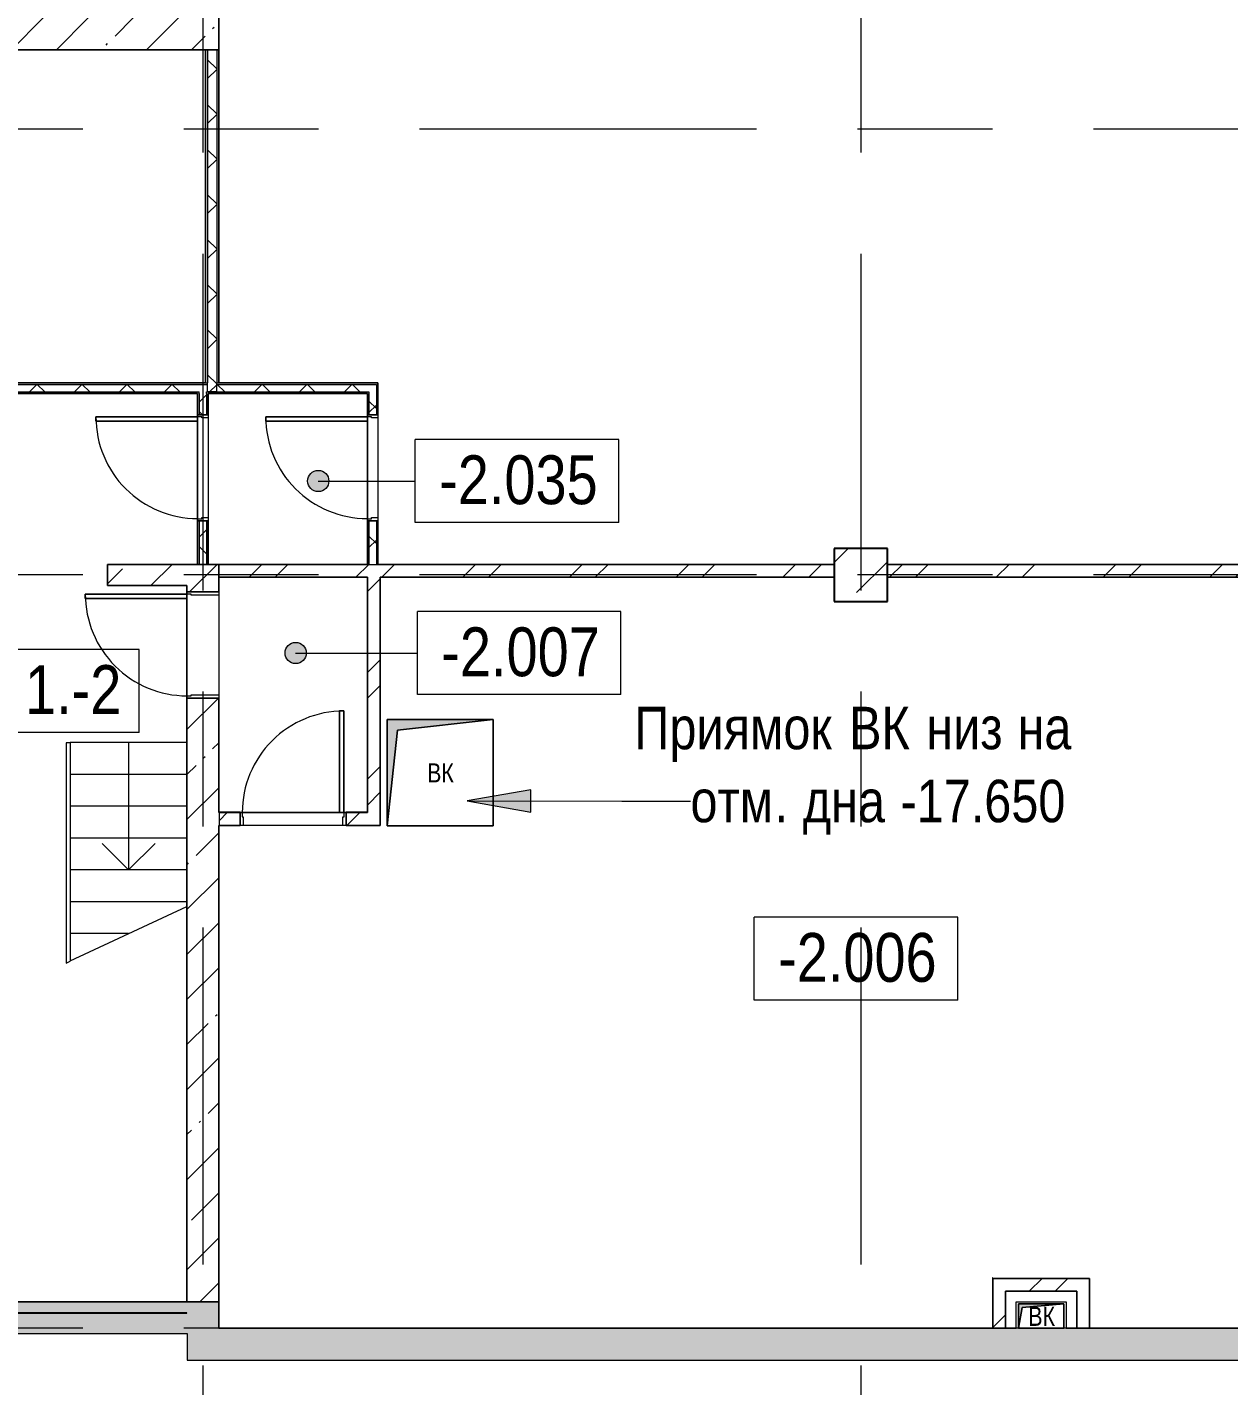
# Model space of a CAD drawing. Header units: millimetres. Extents: x 48966 to 155647, y -43515 to 30475.
# Drawn here: x 90276 to 101600, y -31925 to -19120 of the extents above; entities that cross this region are included whole.
import ezdxf

# ---------------------------------------------------------------- set-up
doc = ezdxf.new("R2010")
doc.units = ezdxf.units.MM
doc.linetypes.add('Осевые', pattern=[6350, 1270, -952.5, 3175, -952.5])
for name, color, linetype, lineweight in [('Двери', 7, 'Continuous', 9), ('Каркас_Импост', 7, 'Continuous', 9), ('Колонны', 7, 'Continuous', 9), ('Колонны-1', 7, 'Continuous', 25), ('Контуры', 7, 'Continuous', 9), ('Линии подступенков-1', 7, 'Continuous', 9), ('Линии свеса', 7, 'Continuous', 9), ('Марки вырезов', 7, 'Continuous', 9), ('Марки помещений', 7, 'Continuous', 9), ('Обобщенные модели', 7, 'Continuous', 9), ('Общие ребра', 7, 'Continuous', 9), ('Оси-2', 7, 'Осевые', 9), ('Панель', 7, 'Continuous', 9), ('Перекрытия', 7, 'Continuous', 9), ('Стены', 7, 'Continuous', 9), ('Стены-1', 7, 'Continuous', 18), ('Стрелки вверх', 7, 'Continuous', 9), ('Текстовые примечания', 7, 'Continuous', 9), ('Типовые аннотации', 7, 'Continuous', 9), ('Черная _1 сплошная', 7, 'Continuous', 9), ('Штриховка разреза-2', 7, 'Continuous', 9), ('Элементы узлов', 7, 'Continuous', 9), ('Элементы узлов-1', 7, 'Continuous', 5)]:
    doc.layers.add(name, color=color, linetype=linetype, lineweight=lineweight)
doc.layers.add('Обобщенные модели-1', color=7, linetype='Continuous', lineweight=9, true_color=0xffbc79)
doc.layers.add('Перекрытия-1', color=7, linetype='Continuous', lineweight=9, true_color=0xffffff)
doc.styles.add('Arial', font='Arial.ttf', dxfattribs={"width": 0.8, "height": 180})
doc.styles.add('Arial Narrow_1', font='Arial Narrow.ttf', dxfattribs={"height": 400})
doc.styles.add('Arial Narrow_2', font='Arial Narrow.ttf', dxfattribs={"height": 460})
pattern_1 = [(45, (0, 0), (-502.8943, 502.8943), []), (45, (0, 762), (-502.8943, 502.8943), [])]
pattern_2 = [(45, (0, 0), (-212.132, 212.132), []), (135, (0, 0), (-212.132, -212.132), [])]
pattern_3 = [(45, (0, 0), (-424.264, 424.264), [600, -100, 20, -100]), (45, (0, 424), (-424.264, 424.264), [])]

# ---------------------------------------------------------------- blocks, each defined once
blk = doc.blocks.new('Колона монолитная4 - Колона монолитная-460508-План -2-го этажа на отм_ -16_650')
at = {"layer": 'Колонны'}
h = blk.add_hatch(dxfattribs=at)
h.set_pattern_fill('FP_2', color=256, style=0, pattern_type=2)
h.set_pattern_definition([(45, (-20200, 0), (-493.914, 493.914), []), (45, (-19706.1, 0), (-493.914, 493.914), [873.125, -174.625, 6.706, -167.919])])
h.paths.add_polyline_path([(78182, -24533), (78182, -24033), (77682, -24033), (77682, -24533)], flags=0)
at = {"layer": 'Колонны-1'}
for p, q in [((78182, -24033), (77682, -24033)), ((77682, -24033), (77682, -24533)), ((78182, -24533), (78182, -24033)), ((77682, -24533), (78182, -24533))]:
    blk.add_line(p, q, dxfattribs=at)
blk = doc.blocks.new('Стена монолитная - Стена монолитная-463893-План -2-го этажа на отм_ -16_650')
at = {"layer": 'Штриховка разреза-2'}
h = blk.add_hatch(dxfattribs=at)
h.set_pattern_fill('FP_1', color=256, style=0, pattern_type=2)
h.set_pattern_definition([(45, (0, 0), (-493.914, 493.914), []), (45, (493.9, 0), (-493.914, 493.914), [873.125, -174.625, 6.706, -167.919])])
h.paths.add_polyline_path([(150600, -31683), (149464, -28563), (149198, -28563), (139688, -2433), (139941, -2341), (136417, 7342), (136164, 7250), (133890, 13496), (133761, 13880), (133620, 14260), (133469, 14636), (133308, 15008), (133136, 15375), (132955, 15737), (132763, 16094), (132561, 16445), (132349, 16791), (132128, 17130), (131898, 17463), (131658, 17790), (131409, 18109), (131152, 18422), (131331, 18601), (131027, 18974), (130714, 19339), (130392, 19695), (130060, 20042), (129718, 20381), (129368, 20710), (129010, 21030), (128643, 21341), (128268, 21641), (127872, 21941), (127495, 22212), (127097, 22482), (126692, 22741), (126280, 22989), (125863, 23226), (125438, 23452), (125009, 23667), (124573, 23871), (124132, 24062), (123687, 24242), (120934, 25332), (120559, 25419), (120508, 25147), (120076, 25222), (119643, 25287), (119208, 25342), (118772, 25387), (118335, 25422), (117898, 25447), (117460, 25462), (117022, 25467), (109837, 25467), (109837, 25717), (100342, 25717), (100342, 25467), (61832, 25467), (61593, 25461), (61356, 25442), (61120, 25411), (60883, 25367), (60654, 25312), (60426, 25244), (60201, 25165), (59981, 25074), (59766, 24971), (59557, 24858), (59354, 24733), (59157, 24598), (58968, 24453), (58787, 24298), (58614, 24134), (58450, 23962), (58296, 23781), (58151, 23592), (58016, 23395), (57891, 23192), (57778, 22983), (57675, 22768), (57584, 22548), (57497, 22297), (57437, 22095), (57381, 21863), (57338, 21629), (57307, 21393), (57288, 21155), (57282, 20917), (57282, 20357), (57032, 20357), (57032, 15267), (57282, 15267), (57282, 13317), (57132, 13317), (57132, 5867), (57032, 5867), (57032, 2617), (57242, 2617), (57242, -43), (57032, -43), (57032, -2533), (57282, -2533), (57282, -21043), (57032, -21043), (57032, -21693), (57038, -21931), (57055, -22169), (57085, -22406), (57126, -22641), (57178, -22873), (57242, -23103), (57317, -23329), (57404, -23551), (57501, -23769), (57608, -23982), (57727, -24189), (57855, -24390), (57993, -24584), (58140, -24772), (58297, -24952), (58462, -25124), (58635, -25287), (58817, -25442), (59005, -25588), (59201, -25724), (59403, -25850), (59612, -25967), (59825, -26073), (59937, -25832), (60094, -25902), (60254, -25966), (60439, -26030), (74496, -30679), (74908, -30809), (75323, -30927), (75742, -31032), (76163, -31126), (76587, -31207), (77013, -31276), (77441, -31333), (77870, -31377), (77877, -31303), (78352, -31335), (78347, -31413), (78661, -31429), (78953, -31435), (79257, -31433), (91782, -31433), (91782, -31683), (108582, -31683), (108582, -31433), (142682, -31433), (142682, -31583), (144482, -31583), (144482, -31683)], flags=0)
h.paths.add_polyline_path([(150172, -31383), (143082, -31383), (143082, -31133), (108282, -31133), (108282, -31383), (92082, -31383), (92082, -31133), (79253, -31133), (78960, -31135), (78666, -31129), (78671, -31055), (77604, -30984), (77598, -31049), (77256, -31007), (76915, -30958), (76572, -30900), (76170, -30821), (75771, -30731), (75374, -30630), (74981, -30518), (74591, -30395), (60511, -25738), (60327, -25672), (60146, -25598), (59969, -25514), (59797, -25423), (59684, -25665), (59492, -25554), (59306, -25433), (59126, -25304), (58953, -25165), (58786, -25019), (58627, -24864), (58476, -24702), (58293, -24483), (58254, -24433), (58122, -24249), (57999, -24059), (57885, -23863), (57782, -23662), (57689, -23456), (57606, -23245), (57534, -23031), (57472, -22813), (57422, -22592), (57382, -22369), (57354, -22145), (57337, -21919), (57332, -21612), (57332, -21343), (57582, -21343), (57582, -2233), (57332, -2233), (57332, -343), (57542, -343), (57542, 2917), (57332, 2917), (57332, 13017), (57582, 13017), (57582, 15567), (57332, 15567), (57332, 20057), (57582, 20057), (57582, 20917), (57588, 21147), (57607, 21377), (57638, 21605), (57681, 21831), (57737, 22054), (57804, 22274), (57883, 22490), (57974, 22702), (58077, 22908), (58190, 23108), (58314, 23302), (58448, 23489), (58592, 23669), (58746, 23840), (58909, 24003), (59080, 24156), (59260, 24301), (59447, 24435), (59641, 24559), (59841, 24672), (60047, 24774), (60259, 24865), (60475, 24945), (60695, 25012), (60918, 25068), (61144, 25111), (61372, 25142), (61602, 25161), (61832, 25167), (100642, 25167), (100642, 25417), (109537, 25417), (109537, 25167), (117027, 25167), (117429, 25163), (117830, 25150), (118231, 25129), (118752, 25089), (118852, 25079), (119297, 25030), (119468, 25010), (119776, 24967), (120083, 24920), (120472, 24852), (123521, 23985), (123942, 23816), (124376, 23630), (124772, 23448), (125179, 23248), (125581, 23038), (125978, 22818), (126369, 22587), (126754, 22347), (127133, 22097), (127505, 21837), (127870, 21568), (128229, 21290), (128580, 21003), (128955, 20679), (129260, 20402), (129589, 20089), (129967, 19707), (130024, 19647), (130334, 19313), (130636, 18972), (130928, 18623), (130720, 18462), (131013, 18079), (131297, 17688), (131570, 17291), (131835, 16887), (132089, 16477), (132333, 16061), (132572, 15629), (132791, 15211), (133005, 14778), (133208, 14341), (133400, 13898), (133581, 13451), (133752, 12999), (135984, 6866), (136237, 6958), (139557, -2162), (139351, -2237), (145045, -17883), (145067, -17883), (145067, -17943), (149042, -28863), (149254, -28863), (150061, -31080)], flags=0)
at = {"layer": 'Стены-1'}
for p, q in [((92082, -31133), (79253, -31133)), ((92082, -31383), (92082, -31133)), ((79257, -31433), (91782, -31433)), ((91782, -31433), (91782, -31683)), ((108282, -31383), (92082, -31383)), ((91782, -31683), (108582, -31683))]:
    blk.add_line(p, q, dxfattribs=at)
blk = doc.blocks.new('Дверь - Однопольная - ДВ2__21х10-6240704-План -2-го этажа на отм_ -16_650')
at = {"layer": 'Двери'}
for p, q in [((-479, -60), (-439, -60)), ((-479, -1018), (-479, -60)), ((-439, -60), (-439, -1018)), ((-439, -1018), (-479, -1018))]:
    blk.add_line(p, q, dxfattribs=at)
blk.add_arc((-479, -60), 958, 270, 0, dxfattribs=at)
at = {"layer": 'Каркас_Импост'}
for p, q in [((-500, 60), (-470, 60)), ((-500, -60), (-500, 60)), ((-470, 60), (-470, -20)), ((470, 60), (500, 60)), ((470, -20), (470, 60)), ((500, 60), (500, -60)), ((-480, -60), (-500, -60)), ((-480, -20), (-480, -60)), ((-470, -20), (-480, -20)), ((480, -20), (470, -20)), ((480, -60), (480, -20)), ((500, -60), (480, -60))]:
    blk.add_line(p, q, dxfattribs=at)
at = {"layer": 'Панель'}
for p, q in [((-439, -60), (-479, -60)), ((-479, -60), (-479, -1018)), ((-439, -1018), (-439, -60)), ((-479, -1018), (-439, -1018))]:
    blk.add_line(p, q, dxfattribs=at)
blk = doc.blocks.new('Дверь - Однопольная - ДВ1__21х10-7160120-План -2-го этажа на отм_ -16_650')
at = {"layer": 'Двери'}
for p, q in [((-479, -50), (-439, -50)), ((-479, -1008), (-479, -50)), ((-439, -50), (-439, -1008)), ((-439, -1008), (-479, -1008))]:
    blk.add_line(p, q, dxfattribs=at)
blk.add_arc((-479, -50), 958, 270, 0, dxfattribs=at)
at = {"layer": 'Каркас_Импост'}
for p, q in [((-500, 50), (-470, 50)), ((-500, -50), (-500, 50)), ((-470, 50), (-470, -10)), ((470, 50), (500, 50)), ((470, -10), (470, 50)), ((500, 50), (500, -50)), ((-480, -50), (-500, -50)), ((-480, -10), (-480, -50)), ((-470, -10), (-480, -10)), ((480, -10), (470, -10)), ((480, -50), (480, -10)), ((500, -50), (480, -50))]:
    blk.add_line(p, q, dxfattribs=at)
at = {"layer": 'Панель'}
for p, q in [((-439, -50), (-479, -50)), ((-479, -50), (-479, -1008)), ((-439, -1008), (-439, -50)), ((-479, -1008), (-439, -1008))]:
    blk.add_line(p, q, dxfattribs=at)
blk = doc.blocks.new('Дверь - Однопольная - ДВ2__21х10-6240660-План -2-го этажа на отм_ -16_650')
at = {"layer": 'Двери'}
for p, q in [((-479, -150), (-439, -150)), ((-479, -1108), (-479, -150)), ((-439, -150), (-439, -1108)), ((-439, -1108), (-479, -1108))]:
    blk.add_line(p, q, dxfattribs=at)
blk.add_arc((-479, -150), 958, 270, 0, dxfattribs=at)
at = {"layer": 'Каркас_Импост'}
for p, q in [((-500, 150), (-470, 150)), ((-500, -150), (-500, 150)), ((-470, 150), (-470, -110)), ((470, 150), (500, 150)), ((470, -110), (470, 150)), ((500, 150), (500, -150)), ((-480, -110), (-480, -150)), ((-470, -110), (-480, -110)), ((480, -110), (470, -110)), ((480, -150), (480, -110)), ((-480, -150), (-500, -150)), ((500, -150), (480, -150))]:
    blk.add_line(p, q, dxfattribs=at)
at = {"layer": 'Панель'}
for p, q in [((-439, -150), (-479, -150)), ((-479, -150), (-479, -1108)), ((-439, -1108), (-439, -150)), ((-479, -1108), (-439, -1108))]:
    blk.add_line(p, q, dxfattribs=at)
blk = doc.blocks.new('170_ОтверстиеПрямоугольноеВертикальное - 170_ОтверстиеПрямоугольноеВертикальное-5689104-План -2-го этажа на отм_ -16_650')
at = {"layer": 'Обобщенные модели'}
for p, q in [((-214, -115), (-214, 115)), ((-214, 115), (214, 115)), ((214, 115), (214, -115)), ((214, -115), (-214, -115))]:
    blk.add_line(p, q, dxfattribs=at)
blk = doc.blocks.new('170_ОтверстиеПрямоугольноеВертикальное - 170_ОтверстиеПрямоугольноеВертикальное-5689100-План -2-го этажа на отм_ -16_650')
at = {"layer": 'Обобщенные модели'}
for p, q in [((-500, -501), (-500, 501)), ((-500, 501), (500, 501)), ((500, 501), (500, -501)), ((500, -501), (-500, -501))]:
    blk.add_line(p, q, dxfattribs=at)
blk = doc.blocks.new('Марка помещения_Р - Марка помещения-4575829-План -2-го этажа на отм_ -16_650')
at = {"layer": 'Марки помещений'}
for p, q in [((-4.79375, -1.95625), (-4.79375, 1.95625)), ((4.79375, 1.95625), (-4.79375, 1.95625)), ((4.79375, -1.95625), (4.79375, 1.95625)), ((4.79375, -1.95625), (-4.79375, -1.95625))]:
    blk.add_line(p, q, dxfattribs=at)

msp = doc.modelspace()

# ---------------------------------------------------------------- hatches: boundary and pattern name
at = {"layer": 'Марки помещений'}
h = msp.add_hatch(color=256, dxfattribs=at)
edge = h.paths.add_edge_path(flags=0)
edge.add_arc((93018.6, -23397.7), 100, 0, 360)
h = msp.add_hatch(color=256, dxfattribs=at)
edge = h.paths.add_edge_path(flags=0)
edge.add_arc((92805.8, -25019), 100, 0, 360)
at = {"layer": 'Текстовые примечания'}
msp.add_hatch(color=256, dxfattribs=at).paths.add_polyline_path([(94420.9, -26413.3), (95020.9, -26519.1), (95020.9, -26307.6)], flags=0)
at = {"layer": 'Штриховка разреза-2'}
h = msp.add_hatch(dxfattribs=at)
h.set_pattern_fill('FP_57', color=256, style=0, pattern_type=2)
h.set_pattern_definition(pattern_3)
h.paths.add_polyline_path([(91781.6, -19332.9), (92081.6, -19332.9), (92079.6, -18807.9), (91781.6, -18807.9), (91781.6, -19087)], flags=0)
h.paths.add_polyline_path([(91781.6, -16407.9), (92081.6, -16407.9), (92081.6, -15732.9), (91781.6, -15732.9), (91781.6, -16032.9)], flags=0)
h = msp.add_hatch(dxfattribs=at)
h.set_pattern_fill('FP_57', color=256, style=0, pattern_type=2)
h.set_pattern_definition(pattern_3)
h.paths.add_polyline_path([(91359.6, -19332.9), (91781.6, -19332.9), (91781.6, -19032.9), (82481.6, -19032.9), (82481.6, -19332.9), (90513.1, -19332.9)], flags=0)
h = msp.add_hatch(dxfattribs=at)
h.set_pattern_fill('FP_53', color=256, style=0, pattern_type=2)
h.set_pattern_definition(pattern_2)
h.paths.add_polyline_path([(91976.6, -22557.9), (92061.6, -22557.9), (92061.6, -19332.9), (91976.6, -19332.9), (91976.6, -22487.9)], flags=0)
h = msp.add_hatch(dxfattribs=at)
h.set_pattern_fill('FP_53', color=256, style=0, pattern_type=2)
h.set_pattern_definition(pattern_2)
h.paths.add_polyline_path([(93481.6, -22557.9), (93496.6, -22557.9), (93496.6, -22487.9), (92061.6, -22487.9), (92061.6, -22557.9), (92206.2, -22557.9)], flags=0)
h.paths.add_polyline_path([(91359.6, -22557.9), (91976.6, -22557.9), (91976.6, -22487.9), (87060.3, -22487.9), (87060.3, -22557.9), (90513.1, -22557.9)], flags=0)
h.paths.add_polyline_path([(85433.6, -22557.9), (86033.9, -22557.9), (86033.9, -22487.9), (85092.6, -22487.9), (85092.6, -22557.9)], flags=0)
h.paths.add_polyline_path([(83616.7, -22557.9), (83616.7, -22487.9), (82697.6, -22487.9), (82697.6, -22557.9), (82893.9, -22557.9)], flags=0)
h.paths.add_polyline_path([(85007.6, -22557.9), (85007.6, -22487.9), (84754.7, -22487.9), (84754.7, -22557.9)], flags=0)
h.paths.add_polyline_path([(83701.7, -22557.9), (83954.7, -22557.9), (83954.7, -22487.9), (83701.7, -22487.9)], flags=0)
h.paths.add_polyline_path([(86160.3, -22557.9), (86160.3, -22487.9), (86118.9, -22487.9), (86118.9, -22557.9)], flags=0)
h.paths.add_polyline_path([(81592.6, -22557.9), (81592.6, -22487.9), (79341.6, -22487.9), (79341.6, -22557.9), (80354.2, -22557.9)], flags=0)
h.paths.add_polyline_path([(82492.6, -22557.9), (82612.6, -22557.9), (82612.6, -22487.9), (82492.6, -22487.9)], flags=0)
h.paths.add_polyline_path([(78841.9, -22557.9), (79256.6, -22557.9), (79256.6, -22487.9), (78841.9, -22487.9)], flags=0)
h.paths.add_polyline_path([(77627.1, -22557.9), (78041.9, -22557.9), (78041.9, -22487.9), (77627.1, -22487.9)], flags=0)
h.paths.add_polyline_path([(77542.1, -22557.9), (77542.1, -22487.9), (73696.6, -22487.9), (73696.6, -22557.9), (76967.9, -22557.9)], flags=0)
h = msp.add_hatch(dxfattribs=at)
h.set_pattern_fill('FP_53', color=256, style=0, pattern_type=2)
h.set_pattern_definition(pattern_2)
h.paths.add_polyline_path([(93566.6, -24182.9), (93566.6, -23772.9), (93496.6, -23772.9), (93496.6, -24182.9)], flags=0)
h.paths.add_polyline_path([(93496.6, -22772.9), (93566.6, -22772.9), (93566.6, -22487.9), (93496.6, -22487.9), (93496.6, -22557.9)], flags=0)
h = msp.add_hatch(dxfattribs=at)
h.set_pattern_fill('FP_53', color=256, style=0, pattern_type=2)
h.set_pattern_definition(pattern_2)
h.paths.add_polyline_path([(91966.6, -24182.9), (91966.6, -23772.9), (91896.6, -23772.9), (91896.6, -24182.9)], flags=0)
h.paths.add_polyline_path([(91896.6, -22772.9), (91966.6, -22772.9), (91966.6, -22557.9), (91896.6, -22558.6), (91896.6, -22572.9)], flags=0)
h = msp.add_hatch(dxfattribs=at)
h.set_pattern_fill('FP_57', color=256, style=0, pattern_type=2)
h.set_pattern_definition(pattern_3)
h.paths.add_polyline_path([(91781.6, -24382.9), (91781.6, -24182.9), (91031.6, -24182.9), (91031.6, -24382.9)], flags=0)
h.paths.add_polyline_path([(90031.6, -24382.9), (90031.6, -24182.9), (88581.6, -24182.9), (88581.6, -24382.9), (88819.9, -24382.9)], flags=0)
h = msp.add_hatch(dxfattribs=at)
h.set_pattern_fill('FP_57', color=256, style=0, pattern_type=2)
h.set_pattern_definition(pattern_3)
h.paths.add_polyline_path([(91781.6, -31132.9), (92081.6, -31132.9), (92081.6, -25442.9), (91781.6, -25442.9), (91781.6, -31130.9)], flags=0)
h.paths.add_polyline_path([(92081.6, -24442.9), (92081.6, -24182.9), (91781.6, -24182.9), (91781.6, -24442.9)], flags=0)
h = msp.add_hatch(dxfattribs=at)
h.set_pattern_fill('FP_54', color=256, style=0, pattern_type=2)
h.set_pattern_definition(pattern_1)
h.paths.add_polyline_path([(97881.6, -24302.9), (97881.6, -24182.9), (92083.6, -24182.9), (92083.6, -24302.9), (93899.4, -24302.9)], flags=0)
h = msp.add_hatch(dxfattribs=at)
h.set_pattern_fill('FP_54', color=256, style=0, pattern_type=2)
h.set_pattern_definition(pattern_1)
h.paths.add_polyline_path([(103781.6, -24302.9), (103781.6, -24182.9), (98381.6, -24182.9), (98381.6, -24302.9), (100672, -24302.9)], flags=0)
h = msp.add_hatch(dxfattribs=at)
h.set_pattern_fill('FP_54', color=256, style=0, pattern_type=2)
h.set_pattern_definition(pattern_1)
h.paths.add_polyline_path([(93601.6, -26522.9), (93601.6, -24302.9), (93481.6, -24302.9), (93481.6, -26522.9)], flags=0)
h = msp.add_hatch(dxfattribs=at)
h.set_pattern_fill('FP_54', color=256, style=0, pattern_type=2)
h.set_pattern_definition(pattern_1)
h.paths.add_polyline_path([(93601.6, -26642.9), (93601.6, -26522.9), (93281.6, -26522.9), (93281.6, -26642.9)], flags=0)
h.paths.add_polyline_path([(92083.6, -26642.9), (92281.6, -26642.9), (92281.6, -26522.9), (92083.6, -26522.9)], flags=0)
h = msp.add_hatch(dxfattribs=at)
h.set_pattern_fill('FP_54', color=256, style=0, pattern_type=2)
h.set_pattern_definition(pattern_1)
h.paths.add_polyline_path([(99376.6, -31382.9), (99496.6, -31382.9), (99496.6, -30912.9), (99376.6, -30912.9), (99376.6, -31079.8)], flags=0)
h = msp.add_hatch(dxfattribs=at)
h.set_pattern_fill('FP_54', color=256, style=0, pattern_type=2)
h.set_pattern_definition(pattern_1)
h.paths.add_polyline_path([(100166.6, -31032.9), (100286.6, -31032.9), (100286.6, -30912.9), (99496.6, -30912.9), (99496.6, -31032.9)], flags=0)
at = {"layer": 'Элементы узлов-1'}
for points in [[(93667.2, -26646.9), (93767.2, -25745.9), (94667.2, -25645.9), (93667.2, -25645.9), (93667.2, -26030.2)], [(99618.7, -31382.9), (99651.6, -31185.8), (100046.6, -31152.9), (99618.7, -31152.9)]]:
    msp.add_hatch(color=256, dxfattribs=at).paths.add_polyline_path(points, flags=0)

# ---------------------------------------------------------------- linework, layer by layer
at = {"layer": 'Контуры'}
for p, q in [((91781.6, -25862.9), (90681.6, -25862.9)), ((90681.6, -25862.9), (90681.6, -27919.3)), ((91781.6, -25862.9), (91781.6, -27406.4))]:
    msp.add_line(p, q, dxfattribs=at)
at = {"layer": 'Линии подступенков-1'}
for p, q in [((91781.6, -25862.9), (90681.6, -25862.9)), ((91781.6, -26162.9), (90681.6, -26162.9)), ((91781.6, -26462.9), (90681.6, -26462.9)), ((91781.6, -26762.9), (90681.6, -26762.9)), ((91781.6, -27062.9), (90681.6, -27062.9)), ((91781.6, -27362.9), (90681.6, -27362.9)), ((91231.6, -27662.9), (90681.6, -27662.9))]:
    msp.add_line(p, q, dxfattribs=at)
at = {"layer": 'Линии свеса'}
for p, q in [((91781.6, -26162.9), (90681.6, -26162.9)), ((91781.6, -26462.9), (90681.6, -26462.9)), ((91781.6, -26762.9), (90681.6, -26762.9)), ((91781.6, -27062.9), (90681.6, -27062.9)), ((91781.6, -27362.9), (90681.6, -27362.9)), ((91231.6, -27662.9), (90681.6, -27662.9))]:
    msp.add_line(p, q, dxfattribs=at)
at = {"layer": 'Марки вырезов'}
msp.add_line((90681.6, -27919.3), (91781.6, -27406.4), dxfattribs=at)
at = {"layer": 'Марки помещений'}
for p, q in [((93018.6, -23397.7), (93933.6, -23397.7)), ((92805.8, -25019), (93953.6, -25019))]:
    msp.add_line(p, q, dxfattribs=at)
for centre in [(93018.6, -23397.7), (92805.8, -25019)]:
    msp.add_circle(centre, 100, dxfattribs=at)
at = {"layer": 'Обобщенные модели-1'}
msp.add_line((93667.2, -25647.9), (93667.2, -26529), dxfattribs=at)
at = {"layer": 'Общие ребра'}
for p, q in [((92081.6, -19332.9), (92081.6, -18807.9)), ((91976.6, -19332.9), (91956.6, -19332.9)), ((91956.6, -19332.9), (91976.6, -19332.9)), ((92061.6, -19332.9), (91976.6, -19332.9)), ((91976.6, -19332.9), (91976.6, -22472.9)), ((91976.6, -19332.9), (92061.6, -19332.9)), ((92081.6, -19332.9), (92061.6, -19332.9)), ((92061.6, -19332.9), (92061.6, -22472.9)), ((92061.6, -19332.9), (92081.6, -19332.9)), ((91956.6, -22472.9), (87060.3, -22472.9)), ((87060.3, -22487.9), (91976.6, -22487.9)), ((91956.6, -22472.9), (91976.6, -22472.9)), ((91976.6, -22487.9), (91976.6, -22472.9)), ((91976.6, -22557.9), (91976.6, -22487.9)), ((92061.6, -22472.9), (92081.6, -22472.9)), ((92061.6, -22487.9), (92061.6, -22472.9)), ((92061.6, -22487.9), (93481.6, -22487.9)), ((92061.6, -22557.9), (92061.6, -22487.9)), ((93481.6, -22487.9), (93496.6, -22487.9)), ((93496.6, -22487.9), (93566.6, -22487.9)), ((93566.6, -22487.9), (93566.6, -22772.9)), ((93581.6, -22772.9), (93581.6, -22472.9)), ((93581.6, -22472.9), (93581.6, -22772.9)), ((88766.6, -22557.9), (91896.6, -22557.9)), ((91881.6, -22572.9), (91881.6, -22772.9)), ((91896.6, -22572.9), (91896.6, -22557.9)), ((91896.6, -22572.9), (91896.6, -22772.9)), ((91966.6, -22557.9), (91976.6, -22557.9)), ((91966.6, -22572.9), (91966.6, -22557.9)), ((91966.6, -22572.9), (91966.6, -22772.9)), ((91976.6, -22557.9), (92061.6, -22557.9)), ((92061.6, -22557.9), (91976.6, -22557.9)), ((91981.6, -22772.9), (91981.6, -22574.9)), ((92061.6, -22557.9), (93481.6, -22557.9)), ((93481.6, -22557.9), (93496.6, -22557.9)), ((93481.6, -22572.9), (93481.6, -22772.9)), ((93496.6, -22557.9), (93496.6, -22772.9)), ((91881.6, -23772.9), (91881.6, -24180.9)), ((91896.6, -23772.9), (91896.6, -24182.9)), ((91966.6, -23772.9), (91966.6, -24182.9)), ((91981.6, -24182.9), (91981.6, -23772.9)), ((93481.6, -23772.9), (93481.6, -24177.9)), ((93496.6, -23772.9), (93496.6, -24182.9)), ((93566.6, -23772.9), (93566.6, -24182.9)), ((93581.6, -24182.9), (93581.6, -23772.9)), ((93581.6, -23772.9), (93581.6, -24182.9)), ((91781.6, -24182.9), (91031.6, -24182.9)), ((92083.6, -24302.9), (92083.6, -24182.9)), ((93481.6, -24182.9), (93496.6, -24182.9)), ((93496.6, -24182.9), (93566.6, -24182.9)), ((93566.6, -24182.9), (93581.6, -24182.9)), ((92081.6, -24442.9), (92081.6, -24302.9)), ((92081.6, -24302.9), (92081.6, -24442.9)), ((92083.6, -24302.9), (93476.6, -24302.9)), ((91781.6, -24392.9), (91781.6, -24442.9)), ((91781.6, -25442.9), (91781.6, -31130.9)), ((92081.6, -26522.9), (92081.6, -25442.9)), ((92081.6, -25442.9), (92081.6, -26522.9)), ((92281.6, -26522.9), (92083.6, -26522.9)), ((92083.6, -26522.9), (92281.6, -26522.9)), ((92083.6, -26522.9), (92083.6, -26642.9)), ((93481.6, -26522.9), (93281.6, -26522.9)), ((93281.6, -26522.9), (93481.6, -26522.9)), ((92083.6, -26642.9), (92281.6, -26642.9)), ((93281.6, -26642.9), (93601.6, -26642.9))]:
    msp.add_line(p, q, dxfattribs=at)
at = {"layer": 'Оси-2'}
for p, q in [((91931.6, 25417.1), (91931.6, -41737.8)), ((98131.6, 25417.1), (98131.6, -41737.8)), ((150171.6, -20082.9), (50565.6, -20082.9)), ((150171.6, -24282.9), (50565.6, -24282.9)), ((150171.6, -31382.9), (50565.6, -31382.9))]:
    msp.add_line(p, q, dxfattribs=at)
at = {"layer": 'Перекрытия'}
for p, q in [((91956.6, -19332.9), (87087.6, -19332.9)), ((91956.6, -22472.9), (91956.6, -19332.9)), ((86138.9, -22472.9), (91956.6, -22472.9)), ((91881.6, -22572.9), (88781.6, -22572.9)), ((91881.6, -24182.9), (91881.6, -22572.9)), ((91981.6, -22572.9), (91981.6, -22772.9)), ((93481.6, -22572.9), (91981.6, -22572.9)), ((93481.6, -24182.9), (93481.6, -22572.9)), ((91981.6, -22772.9), (91881.6, -22772.9)), ((91881.6, -22772.9), (91881.6, -23772.9)), ((91881.6, -23772.9), (91981.6, -23772.9)), ((91981.6, -23772.9), (91981.6, -24182.9)), ((91031.6, -24382.9), (91031.6, -24182.9)), ((91031.6, -24182.9), (91881.6, -24182.9)), ((91981.6, -24182.9), (93481.6, -24182.9)), ((92081.6, -24302.9), (92081.6, -24442.9)), ((93481.6, -24302.9), (92081.6, -24302.9)), ((93481.6, -26522.9), (93481.6, -24302.9)), ((97881.6, -24302.9), (93601.6, -24302.9)), ((93601.6, -24302.9), (93601.6, -26642.9)), ((97881.6, -24307.9), (97881.6, -24302.9)), ((97881.6, -24532.9), (97881.6, -24307.9)), ((103781.6, -24302.9), (98381.6, -24302.9)), ((98381.6, -24302.9), (98381.6, -24532.9)), ((91781.6, -24382.9), (91031.6, -24382.9)), ((91781.6, -31132.9), (91781.6, -24382.9)), ((92081.6, -24442.9), (91781.6, -24442.9)), ((91781.6, -24442.9), (91781.6, -25442.9)), ((98381.6, -24532.9), (97881.6, -24532.9)), ((91781.6, -25442.9), (92081.6, -25442.9)), ((92081.6, -25442.9), (92081.6, -26522.9)), ((93667.2, -26646.9), (93667.2, -25647.9)), ((92081.6, -26522.9), (93481.6, -26522.9)), ((93281.6, -26522.9), (92281.6, -26522.9)), ((92281.6, -26522.9), (92281.6, -26642.9)), ((93281.6, -26642.9), (93281.6, -26522.9)), ((92281.6, -26642.9), (92081.6, -26642.9)), ((92081.6, -26642.9), (92081.6, -31382.9)), ((93601.6, -26642.9), (93281.6, -26642.9)), ((94666.6, -26646.9), (93667.2, -26646.9)), ((99376.6, -31382.9), (99376.6, -30912.9)), ((99376.6, -30912.9), (100286.6, -30912.9)), ((100286.6, -30912.9), (100286.6, -31382.9)), ((88781.6, -31132.9), (91781.6, -31132.9)), ((92081.6, -31382.9), (99376.6, -31382.9)), ((100286.6, -31382.9), (104181.6, -31382.9))]:
    msp.add_line(p, q, dxfattribs=at)
at = {"layer": 'Перекрытия-1'}
for p, q in [((92081.6, -18807.9), (92081.6, -22472.9)), ((92081.6, -22472.9), (93581.6, -22472.9)), ((93581.6, -22472.9), (93581.6, -22772.9)), ((93581.6, -22772.9), (93481.6, -22772.9)), ((93481.6, -22772.9), (93481.6, -23772.9)), ((93481.6, -23772.9), (93581.6, -23772.9)), ((93581.6, -23772.9), (93581.6, -24182.9)), ((97881.6, -24182.9), (97881.6, -24032.9)), ((97881.6, -24032.9), (98381.6, -24032.9)), ((98381.6, -24032.9), (98381.6, -24182.9)), ((93581.6, -24182.9), (97881.6, -24182.9)), ((98381.6, -24182.9), (108781.6, -24182.9))]:
    msp.add_line(p, q, dxfattribs=at)
at = {"layer": 'Стены'}
for p, q in [((91881.6, -22772.9), (91981.6, -22772.9)), ((91881.6, -23772.9), (91881.6, -22772.9)), ((91981.6, -22772.9), (91981.6, -23772.9)), ((93481.6, -22772.9), (93581.6, -22772.9)), ((93481.6, -23772.9), (93481.6, -22772.9)), ((93581.6, -22772.9), (93581.6, -23772.9)), ((91981.6, -23772.9), (91881.6, -23772.9)), ((93581.6, -23772.9), (93481.6, -23772.9)), ((91781.6, -25442.9), (91781.6, -24442.9)), ((91781.6, -24442.9), (92081.6, -24442.9)), ((92081.6, -24442.9), (92081.6, -25442.9)), ((92081.6, -25442.9), (91781.6, -25442.9)), ((92281.6, -26522.9), (92281.6, -26517.9)), ((92281.6, -26517.9), (93220.6, -26517.9)), ((92281.6, -26642.9), (92281.6, -26522.9)), ((93260.6, -26517.9), (93281.6, -26517.9)), ((93281.6, -26517.9), (93281.6, -26522.9)), ((93281.6, -26522.9), (93281.6, -26642.9)), ((93281.6, -26642.9), (92281.6, -26642.9))]:
    msp.add_line(p, q, dxfattribs=at)
at = {"layer": 'Стены-1'}
for p, q in [((87087.6, -19332.9), (91781.6, -19332.9)), ((91781.6, -19332.9), (91956.6, -19332.9)), ((91956.6, -19332.9), (91956.6, -22472.9)), ((92081.6, -22472.9), (92081.6, -19332.9)), ((93481.6, -22472.9), (92081.6, -22472.9)), ((93566.6, -22472.9), (93481.6, -22472.9)), ((93581.6, -22472.9), (93566.6, -22472.9)), ((93583.6, -22772.9), (93583.6, -22472.9)), ((88781.6, -22572.9), (91881.6, -22572.9)), ((91981.6, -22572.9), (93481.6, -22572.9)), ((91981.6, -22574.9), (91981.6, -22572.9)), ((91881.6, -22772.9), (91981.6, -22772.9)), ((93481.6, -22772.9), (93581.6, -22772.9)), ((93581.6, -22772.9), (93583.6, -22772.9)), ((91981.6, -23772.9), (91881.6, -23772.9)), ((93581.6, -23772.9), (93481.6, -23772.9)), ((93583.6, -23772.9), (93581.6, -23772.9)), ((93583.6, -24177.9), (93583.6, -23772.9)), ((91031.6, -24182.9), (91031.6, -24382.9)), ((92081.6, -24182.9), (91781.6, -24182.9)), ((91881.6, -24180.9), (91881.6, -24182.9)), ((91881.6, -24182.9), (91981.6, -24182.9)), ((92083.6, -24182.9), (92081.6, -24182.9)), ((92081.6, -24182.9), (92081.6, -24302.9)), ((92081.6, -24302.9), (92081.6, -24182.9)), ((93481.6, -24182.9), (92083.6, -24182.9)), ((93481.6, -24177.9), (93481.6, -24182.9)), ((97881.6, -24182.9), (93581.6, -24182.9)), ((93581.6, -24182.9), (93583.6, -24182.9)), ((97881.6, -24302.9), (97881.6, -24182.9)), ((103781.6, -24182.9), (98381.6, -24182.9)), ((98381.6, -24182.9), (98381.6, -24302.9)), ((92083.6, -24442.9), (92083.6, -24307.9)), ((93476.6, -24302.9), (93481.6, -24302.9)), ((93481.6, -24302.9), (93481.6, -26522.9)), ((93601.6, -24302.9), (97881.6, -24302.9)), ((93601.6, -26522.9), (93601.6, -24302.9)), ((98381.6, -24302.9), (103781.6, -24302.9)), ((91031.6, -24382.9), (91781.6, -24382.9)), ((91781.6, -24382.9), (91781.6, -24392.9)), ((91781.6, -24442.9), (92081.6, -24442.9)), ((92081.6, -24442.9), (92083.6, -24442.9)), ((92081.6, -25442.9), (91781.6, -25442.9)), ((92083.6, -25442.9), (92081.6, -25442.9)), ((92083.6, -26517.9), (92083.6, -25442.9)), ((92281.6, -26517.9), (92083.6, -26517.9)), ((92281.6, -26522.9), (92281.6, -26517.9)), ((92281.6, -26642.9), (92281.6, -26522.9)), ((93476.6, -26517.9), (93281.6, -26517.9)), ((93281.6, -26517.9), (93281.6, -26522.9)), ((93281.6, -26522.9), (93281.6, -26642.9)), ((93481.6, -26522.9), (93481.6, -26517.9)), ((93601.6, -26642.9), (93601.6, -26522.9)), ((92081.6, -26642.9), (92083.6, -26642.9)), ((92081.6, -31132.9), (92081.6, -26642.9)), ((99376.6, -30907.9), (99371.6, -30907.9)), ((99371.6, -30907.9), (99371.6, -31380.9)), ((99496.6, -30912.9), (99376.6, -30912.9)), ((99376.6, -30912.9), (99376.6, -31382.9)), ((99376.6, -31382.9), (99376.6, -30912.9)), ((100286.6, -30912.9), (99496.6, -30912.9)), ((100286.6, -31032.9), (100286.6, -30912.9)), ((100286.6, -30912.9), (100286.6, -31382.9)), ((100291.6, -31380.9), (100291.6, -30912.9)), ((99496.6, -31382.9), (99496.6, -31032.9)), ((99496.6, -31032.9), (100166.6, -31032.9)), ((99596.6, -31032.9), (99496.6, -31032.9)), ((99496.6, -31032.9), (99496.6, -31382.9)), ((100166.6, -31032.9), (99596.6, -31032.9)), ((100166.6, -31032.9), (100166.6, -31382.9)), ((100166.6, -31132.9), (100166.6, -31032.9)), ((100286.6, -31382.9), (100286.6, -31032.9)), ((91780.6, -31236.9), (88782.6, -31236.9)), ((88782.6, -31238.9), (91780.6, -31238.9)), ((91780.6, -31238.9), (91780.6, -31236.9)), ((91781.6, -31130.9), (91781.6, -31132.9)), ((91781.6, -31132.9), (92081.6, -31132.9)), ((99596.6, -31382.9), (99596.6, -31132.9)), ((99596.6, -31132.9), (100066.6, -31132.9)), ((100066.6, -31132.9), (100066.6, -31382.9)), ((100166.6, -31382.9), (100166.6, -31132.9)), ((99371.6, -31382.9), (99376.6, -31382.9)), ((99376.6, -31382.9), (99496.6, -31382.9)), ((99496.6, -31382.9), (99596.6, -31382.9)), ((100066.6, -31382.9), (100166.6, -31382.9)), ((100166.6, -31382.9), (100286.6, -31382.9)), ((100286.6, -31382.9), (100291.6, -31382.9))]:
    msp.add_line(p, q, dxfattribs=at)
at = {"layer": 'Стрелки вверх'}
for p, q in [((91231.6, -25862.9), (91231.6, -26162.9)), ((91231.6, -26162.9), (91231.6, -26462.9)), ((91231.6, -26462.9), (91231.6, -26762.9)), ((91231.6, -27062.9), (90981.6, -26812.9)), ((91231.6, -26762.9), (91231.6, -27062.9)), ((91231.6, -27062.9), (91481.6, -26812.9))]:
    msp.add_line(p, q, dxfattribs=at)
at = {"layer": 'Текстовые примечания'}
for p, q in [((95020.9, -26307.6), (94420.9, -26413.3)), ((95020.9, -26519.1), (95020.9, -26307.6)), ((94420.9, -26413.3), (95020.9, -26519.1)), ((94420.9, -26413.3), (95878.3, -26413.4)), ((95878.3, -26413.4), (96526.5, -26413.4))]:
    msp.add_line(p, q, dxfattribs=at)
at = {"layer": 'Черная _1 сплошная'}
for p, q in [((90681.6, -25866.2), (90641.6, -25866.2)), ((90641.6, -25866.2), (90641.6, -27941.2)), ((90641.6, -27941.2), (90681.6, -27921.6))]:
    msp.add_line(p, q, dxfattribs=at)
at = {"layer": 'Элементы узлов'}
for p, q in [((94667.2, -25645.9), (93667.2, -25645.9)), ((93667.2, -25645.9), (93667.2, -26646.9)), ((94667.2, -25645.9), (93767.2, -25745.9)), ((93767.2, -25745.9), (94667.2, -25645.9)), ((94667.2, -26646.9), (94667.2, -25645.9)), ((93767.2, -25745.9), (93667.2, -26646.9)), ((93667.2, -26646.9), (93767.2, -25745.9)), ((93667.2, -26646.9), (94667.2, -26646.9)), ((100046.6, -31152.9), (99618.7, -31152.9)), ((99618.7, -31152.9), (99618.7, -31382.9)), ((99651.6, -31185.8), (99618.7, -31382.9)), ((99618.7, -31382.9), (99651.6, -31185.8)), ((100046.6, -31152.9), (99651.6, -31185.8)), ((99651.6, -31185.8), (100046.6, -31152.9)), ((100046.6, -31382.9), (100046.6, -31152.9)), ((99618.7, -31382.9), (100046.6, -31382.9))]:
    msp.add_line(p, q, dxfattribs=at)

# ---------------------------------------------------------------- block references
at = {"layer": 'Двери'}
for name, p, rotation in [('Дверь - Однопольная - ДВ1__21х10-7160120-План -2-го этажа на отм_ -16_650', (91931.6, -23272.9), 270), ('Дверь - Однопольная - ДВ1__21х10-7160120-План -2-го этажа на отм_ -16_650', (93531.6, -23272.9), 270), ('Дверь - Однопольная - ДВ2__21х10-6240660-План -2-го этажа на отм_ -16_650', (91931.6, -24942.9), 270), ('Дверь - Однопольная - ДВ2__21х10-6240704-План -2-го этажа на отм_ -16_650', (92781.6, -26582.9), 180)]:
    msp.add_blockref(name, p, dxfattribs=dict(at, rotation=rotation))
at = {"layer": 'Колонны'}
msp.add_blockref('Колона монолитная4 - Колона монолитная-460508-План -2-го этажа на отм_ -16_650', (20200, 0), dxfattribs=at)
at = {"layer": 'Марки помещений', "xscale": 199.9999999999999, "yscale": 199.9999999999999, "zscale": 199.9999999999999}
for p in [(94892.3, -23397.7), (94912.3, -25019), (90373.8, -25375.2), (98086.6, -27899.4)]:
    msp.add_blockref('Марка помещения_Р - Марка помещения-4575829-План -2-го этажа на отм_ -16_650', p, dxfattribs=at)
at = {"layer": 'Стены'}
msp.add_blockref('Стена монолитная - Стена монолитная-463893-План -2-го этажа на отм_ -16_650', (0, 0), dxfattribs=at)
at = {"layer": 'Элементы узлов'}
for name, p in [('170_ОтверстиеПрямоугольноеВертикальное - 170_ОтверстиеПрямоугольноеВертикальное-5689100-План -2-го этажа на отм_ -16_650', (94167.2, -26146.4)), ('170_ОтверстиеПрямоугольноеВертикальное - 170_ОтверстиеПрямоугольноеВертикальное-5689104-План -2-го этажа на отм_ -16_650', (99832.7, -31267.9))]:
    msp.add_blockref(name, p, dxfattribs=at)

# ---------------------------------------------------------------- texts
at = {"layer": 'Марки помещений', "char_height": 460, "attachment_point": 1, "style": 'Arial Narrow_2'}
for s, insert, width in [('-2.035', (94158.4, -23155.8), 1795.78), ('-2.007', (94178.4, -24777.2), 1795.78), ('1.-2', (90255.1, -25133.3), 1090.295), ('-2.006', (97352.7, -27657.5), 1795.78)]:
    msp.add_mtext(s, dxfattribs=dict(at, insert=insert, width=width))
at = {"layer": 'Текстовые примечания', "char_height": 400, "attachment_point": 1, "style": 'Arial Narrow_1'}
for s, insert, width in [('Приямок', (95997.4, -25525.5), 2292.826), ('\\fArial Narrow|b0|i0|c204|p34|; ', (97889.1, -25525.5), 160.337), ('ВК', (98021.4, -25525.5), 721.519), ('\\fArial Narrow|b0|i0|c204|p34|; ', (98616.7, -25525.5), 160.337), ('\\fArial Narrow|b0|i0|c204|p34|; ', (99476.6, -25525.5), 160.337), ('низ', (98749, -25525.5), 881.856), ('на', (99608.9, -25525.5), 625.316), (' -17.650', (98378.6, -26213.4), 2116.455), ('отм', (96526.5, -26213.4), 962.025), ('дна', (97584.9, -26213.4), 962.025), ('. ', (97320.3, -26213.4), 320.675)]:
    msp.add_mtext(s, dxfattribs=dict(at, insert=insert, width=width))
at = {"layer": 'Типовые аннотации', "char_height": 180, "width": 307.848, "attachment_point": 1, "style": 'Arial'}
for insert in [(94045, -26058.4), (99710.5, -31179.9)]:
    msp.add_mtext('ВК', dxfattribs=dict(at, insert=insert))

doc.saveas('drawing.dxf')
